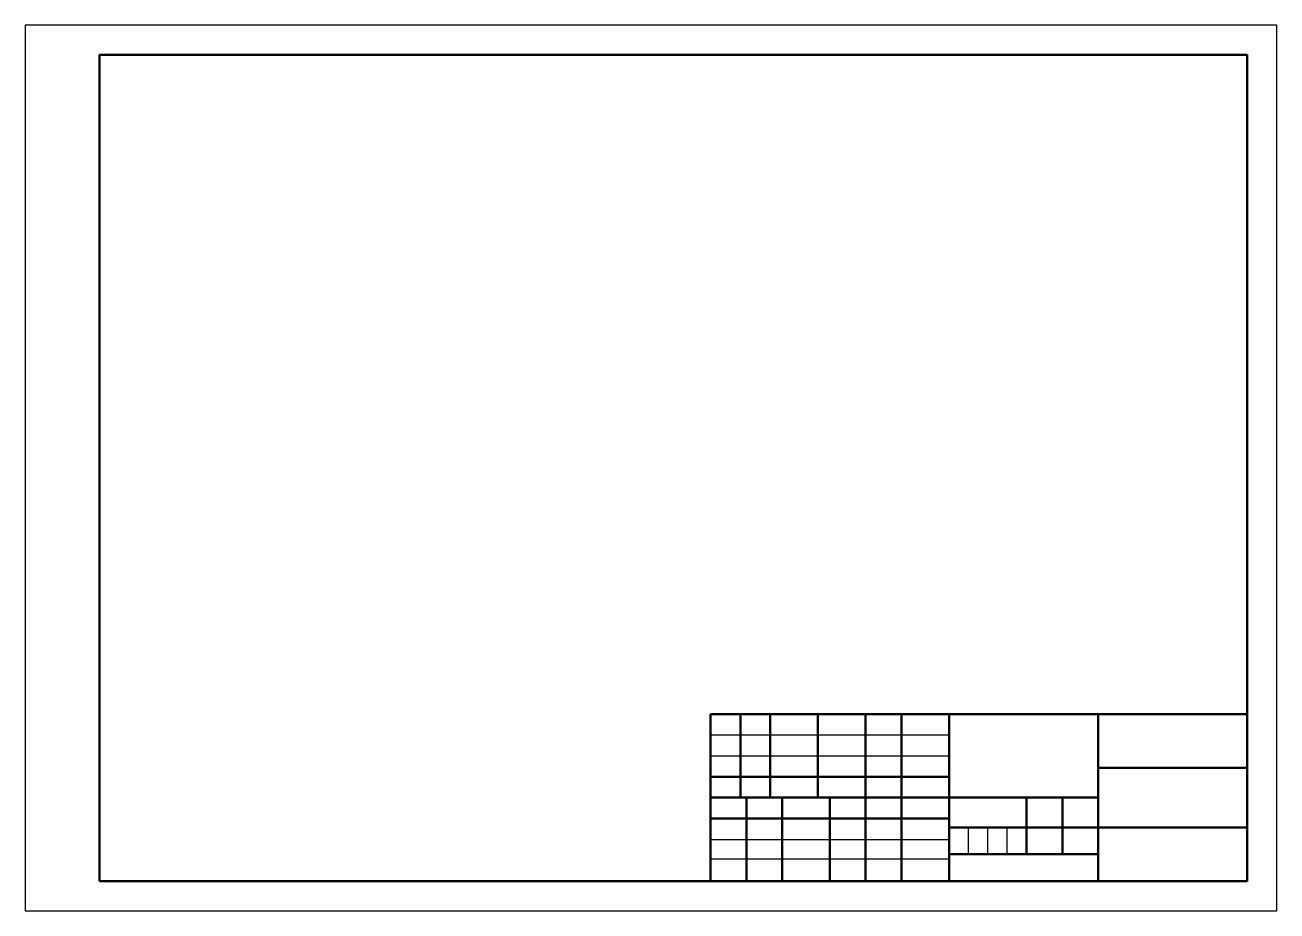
# Model space of a CAD drawing. Header units: inches. Extents: x 0 to 420, y 0 to 297.
import ezdxf

# ---------------------------------------------------------------- set-up
doc = ezdxf.new("R2010")
doc.units = ezdxf.units.IN
doc.header["$MEASUREMENT"] = 0
doc.layers.add('粗实线', color=7, linetype='Continuous', lineweight=50)
doc.layers.add('细实线', color=3, linetype='Continuous', lineweight=25)

msp = doc.modelspace()

# ---------------------------------------------------------------- linework, layer by layer
at = {"layer": '粗实线'}
for p, q in [((410, 66), (230, 66)), ((230, 66), (230, 10)), ((230, 66), (240, 66)), ((240, 66), (240, 59)), ((250, 45), (250, 66)), ((266, 45), (266, 66)), ((282, 45), (282, 66)), ((294, 45), (294, 66)), ((310, 45), (310, 66)), ((360, 38), (360, 66)), ((360, 66), (360, 10)), ((410, 10), (410, 66)), ((230, 52), (230, 59)), ((240, 59), (240, 45)), ((230, 45), (230, 52)), ((360, 38), (360, 48)), ((360, 48), (410, 48)), ((240, 45), (230, 45)), ((240, 45), (250, 45)), ((240, 45), (240, 38)), ((250, 45), (266, 45)), ((250, 45), (250, 38)), ((266, 45), (282, 45)), ((266, 45), (266, 38)), ((282, 45), (294, 45)), ((282, 45), (282, 38)), ((294, 45), (310, 45)), ((294, 45), (294, 38)), ((310, 45), (310, 38)), ((242, 38), (230, 38)), ((242, 10), (242, 38)), ((242, 38), (254, 38)), ((254, 38), (254, 10)), ((254, 38), (270, 38)), ((270, 38), (270, 10)), ((270, 38), (282, 38)), ((282, 38), (282, 10)), ((282, 38), (294, 38)), ((294, 38), (294, 10)), ((294, 38), (310, 38)), ((310, 38), (310, 10)), ((310, 38), (360, 38)), ((310, 38), (310, 31)), ((336, 38), (329.5, 38)), ((348, 38), (336, 38)), ((336, 38), (336, 19)), ((360, 38), (348, 38)), ((348, 38), (348, 19)), ((360, 38), (360, 28)), ((310, 31), (230, 31)), ((230, 31), (230, 24)), ((360, 28), (310, 28)), ((360, 28), (410, 28)), ((360, 28), (360, 19)), ((230, 24), (230, 17.5)), ((360, 19), (310, 19)), ((323, 19), (316.5, 19)), ((329.5, 19), (323, 19)), ((336, 19), (329.5, 19)), ((230, 10), (242, 10))]:
    msp.add_line(p, q, dxfattribs=at)
msp.add_lwpolyline([(25, 10), (410, 10), (410, 287), (25, 287)], close=True, dxfattribs=at)
at = {"layer": '细实线'}
for p, q in [((230, 59), (310, 59)), ((230, 52), (310, 52)), ((316.5, 19), (316.5, 28)), ((323, 19), (323, 28)), ((329.5, 19), (329.5, 28)), ((230, 24), (310, 24)), ((230, 17.5), (310, 17.5))]:
    msp.add_line(p, q, dxfattribs=at)
msp.add_lwpolyline([(0, 0), (420, 0), (420, 297), (0, 297)], close=True, dxfattribs=at)

doc.saveas('drawing.dxf')
